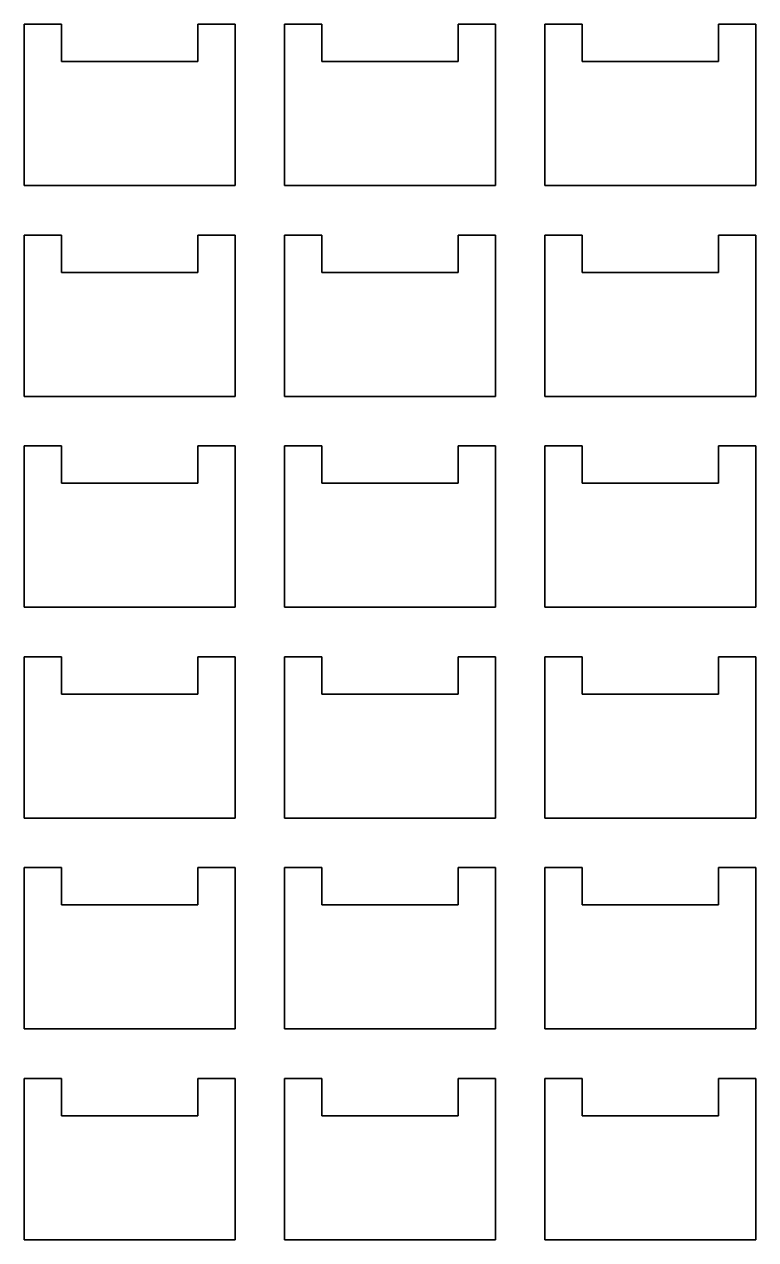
# Model space of a CAD drawing. Header units: inches. Extents: x 162 to 453, y 302 to 493.
# Drawn here: x 306.5 to 365.5, y 302.5 to 400.5 of the extents above; entities that cross this region are included whole.
import ezdxf

# ---------------------------------------------------------------- set-up
doc = ezdxf.new("R2010")
doc.units = ezdxf.units.IN
doc.header["$MEASUREMENT"] = 0

# ---------------------------------------------------------------- blocks, each defined once
blk = doc.blocks.new('block 95')
at = {"color": 7, "lineweight": 35}
blk.add_lwpolyline([(306.5, 400.5), (309.5, 400.5)], dxfattribs=at)
blk = doc.blocks.new('block 96')
at = {"color": 7, "lineweight": 35}
blk.add_lwpolyline([(306.5, 400.5), (306.5, 387.5)], dxfattribs=at)
blk = doc.blocks.new('block 97')
at = {"color": 7, "lineweight": 35}
blk.add_lwpolyline([(306.5, 387.5), (323.5, 387.5)], dxfattribs=at)
blk = doc.blocks.new('block 98')
at = {"color": 7, "lineweight": 35}
blk.add_lwpolyline([(323.5, 400.5), (323.5, 387.5)], dxfattribs=at)
blk = doc.blocks.new('block 99')
at = {"color": 7, "lineweight": 35}
blk.add_lwpolyline([(309.5, 400.5), (309.5, 397.5)], dxfattribs=at)
blk = doc.blocks.new('block 100')
at = {"color": 7, "lineweight": 35}
blk.add_lwpolyline([(309.5, 397.5), (320.5, 397.5)], dxfattribs=at)
blk = doc.blocks.new('block 101')
at = {"color": 7, "lineweight": 35}
blk.add_lwpolyline([(320.5, 397.5), (320.5, 400.5)], dxfattribs=at)
blk = doc.blocks.new('block 102')
at = {"color": 7, "lineweight": 35}
blk.add_lwpolyline([(320.5, 400.5), (323.5, 400.5)], dxfattribs=at)
blk = doc.blocks.new('block 103')
at = {"color": 7, "lineweight": 35}
blk.add_lwpolyline([(306.5, 383.5), (309.5, 383.5)], dxfattribs=at)
blk = doc.blocks.new('block 104')
at = {"color": 7, "lineweight": 35}
blk.add_lwpolyline([(306.5, 383.5), (306.5, 370.5)], dxfattribs=at)
blk = doc.blocks.new('block 105')
at = {"color": 7, "lineweight": 35}
blk.add_lwpolyline([(306.5, 370.5), (323.5, 370.5)], dxfattribs=at)
blk = doc.blocks.new('block 106')
at = {"color": 7, "lineweight": 35}
blk.add_lwpolyline([(323.5, 383.5), (323.5, 370.5)], dxfattribs=at)
blk = doc.blocks.new('block 107')
at = {"color": 7, "lineweight": 35}
blk.add_lwpolyline([(309.5, 383.5), (309.5, 380.5)], dxfattribs=at)
blk = doc.blocks.new('block 108')
at = {"color": 7, "lineweight": 35}
blk.add_lwpolyline([(309.5, 380.5), (320.5, 380.5)], dxfattribs=at)
blk = doc.blocks.new('block 109')
at = {"color": 7, "lineweight": 35}
blk.add_lwpolyline([(320.5, 380.5), (320.5, 383.5)], dxfattribs=at)
blk = doc.blocks.new('block 110')
at = {"color": 7, "lineweight": 35}
blk.add_lwpolyline([(320.5, 383.5), (323.5, 383.5)], dxfattribs=at)
blk = doc.blocks.new('block 111')
at = {"color": 7, "lineweight": 35}
blk.add_lwpolyline([(306.5, 366.5), (309.5, 366.5)], dxfattribs=at)
blk = doc.blocks.new('block 112')
at = {"color": 7, "lineweight": 35}
blk.add_lwpolyline([(306.5, 366.5), (306.5, 353.5)], dxfattribs=at)
blk = doc.blocks.new('block 113')
at = {"color": 7, "lineweight": 35}
blk.add_lwpolyline([(306.5, 353.5), (323.5, 353.5)], dxfattribs=at)
blk = doc.blocks.new('block 114')
at = {"color": 7, "lineweight": 35}
blk.add_lwpolyline([(323.5, 366.5), (323.5, 353.5)], dxfattribs=at)
blk = doc.blocks.new('block 115')
at = {"color": 7, "lineweight": 35}
blk.add_lwpolyline([(309.5, 366.5), (309.5, 363.5)], dxfattribs=at)
blk = doc.blocks.new('block 116')
at = {"color": 7, "lineweight": 35}
blk.add_lwpolyline([(309.5, 363.5), (320.5, 363.5)], dxfattribs=at)
blk = doc.blocks.new('block 117')
at = {"color": 7, "lineweight": 35}
blk.add_lwpolyline([(320.5, 363.5), (320.5, 366.5)], dxfattribs=at)
blk = doc.blocks.new('block 118')
at = {"color": 7, "lineweight": 35}
blk.add_lwpolyline([(320.5, 366.5), (323.5, 366.5)], dxfattribs=at)
blk = doc.blocks.new('block 119')
at = {"color": 7, "lineweight": 35}
blk.add_lwpolyline([(306.5, 349.5), (309.5, 349.5)], dxfattribs=at)
blk = doc.blocks.new('block 120')
at = {"color": 7, "lineweight": 35}
blk.add_lwpolyline([(306.5, 349.5), (306.5, 336.5)], dxfattribs=at)
blk = doc.blocks.new('block 121')
at = {"color": 7, "lineweight": 35}
blk.add_lwpolyline([(306.5, 336.5), (323.5, 336.5)], dxfattribs=at)
blk = doc.blocks.new('block 122')
at = {"color": 7, "lineweight": 35}
blk.add_lwpolyline([(323.5, 349.5), (323.5, 336.5)], dxfattribs=at)
blk = doc.blocks.new('block 123')
at = {"color": 7, "lineweight": 35}
blk.add_lwpolyline([(309.5, 349.5), (309.5, 346.5)], dxfattribs=at)
blk = doc.blocks.new('block 124')
at = {"color": 7, "lineweight": 35}
blk.add_lwpolyline([(309.5, 346.5), (320.5, 346.5)], dxfattribs=at)
blk = doc.blocks.new('block 125')
at = {"color": 7, "lineweight": 35}
blk.add_lwpolyline([(320.5, 346.5), (320.5, 349.5)], dxfattribs=at)
blk = doc.blocks.new('block 126')
at = {"color": 7, "lineweight": 35}
blk.add_lwpolyline([(320.5, 349.5), (323.5, 349.5)], dxfattribs=at)
blk = doc.blocks.new('block 127')
at = {"color": 7, "lineweight": 35}
blk.add_lwpolyline([(306.5, 332.5), (309.5, 332.5)], dxfattribs=at)
blk = doc.blocks.new('block 128')
at = {"color": 7, "lineweight": 35}
blk.add_lwpolyline([(306.5, 332.5), (306.5, 319.5)], dxfattribs=at)
blk = doc.blocks.new('block 129')
at = {"color": 7, "lineweight": 35}
blk.add_lwpolyline([(306.5, 319.5), (323.5, 319.5)], dxfattribs=at)
blk = doc.blocks.new('block 130')
at = {"color": 7, "lineweight": 35}
blk.add_lwpolyline([(323.5, 332.5), (323.5, 319.5)], dxfattribs=at)
blk = doc.blocks.new('block 131')
at = {"color": 7, "lineweight": 35}
blk.add_lwpolyline([(309.5, 332.5), (309.5, 329.5)], dxfattribs=at)
blk = doc.blocks.new('block 132')
at = {"color": 7, "lineweight": 35}
blk.add_lwpolyline([(309.5, 329.5), (320.5, 329.5)], dxfattribs=at)
blk = doc.blocks.new('block 133')
at = {"color": 7, "lineweight": 35}
blk.add_lwpolyline([(320.5, 329.5), (320.5, 332.5)], dxfattribs=at)
blk = doc.blocks.new('block 134')
at = {"color": 7, "lineweight": 35}
blk.add_lwpolyline([(320.5, 332.5), (323.5, 332.5)], dxfattribs=at)
blk = doc.blocks.new('block 135')
at = {"color": 7, "lineweight": 35}
blk.add_lwpolyline([(306.5, 315.5), (309.5, 315.5)], dxfattribs=at)
blk = doc.blocks.new('block 136')
at = {"color": 7, "lineweight": 35}
blk.add_lwpolyline([(306.5, 315.5), (306.5, 302.5)], dxfattribs=at)
blk = doc.blocks.new('block 137')
at = {"color": 7, "lineweight": 35}
blk.add_lwpolyline([(306.5, 302.5), (323.5, 302.5)], dxfattribs=at)
blk = doc.blocks.new('block 138')
at = {"color": 7, "lineweight": 35}
blk.add_lwpolyline([(323.5, 315.5), (323.5, 302.5)], dxfattribs=at)
blk = doc.blocks.new('block 139')
at = {"color": 7, "lineweight": 35}
blk.add_lwpolyline([(309.5, 315.5), (309.5, 312.5)], dxfattribs=at)
blk = doc.blocks.new('block 140')
at = {"color": 7, "lineweight": 35}
blk.add_lwpolyline([(309.5, 312.5), (320.5, 312.5)], dxfattribs=at)
blk = doc.blocks.new('block 141')
at = {"color": 7, "lineweight": 35}
blk.add_lwpolyline([(320.5, 312.5), (320.5, 315.5)], dxfattribs=at)
blk = doc.blocks.new('block 142')
at = {"color": 7, "lineweight": 35}
blk.add_lwpolyline([(320.5, 315.5), (323.5, 315.5)], dxfattribs=at)
blk = doc.blocks.new('block 167')
at = {"color": 7, "lineweight": 35}
blk.add_lwpolyline([(327.5, 400.5), (330.5, 400.5)], dxfattribs=at)
blk = doc.blocks.new('block 168')
at = {"color": 7, "lineweight": 35}
blk.add_lwpolyline([(327.5, 400.5), (327.5, 387.5)], dxfattribs=at)
blk = doc.blocks.new('block 169')
at = {"color": 7, "lineweight": 35}
blk.add_lwpolyline([(327.5, 387.5), (344.5, 387.5)], dxfattribs=at)
blk = doc.blocks.new('block 170')
at = {"color": 7, "lineweight": 35}
blk.add_lwpolyline([(344.5, 400.5), (344.5, 387.5)], dxfattribs=at)
blk = doc.blocks.new('block 171')
at = {"color": 7, "lineweight": 35}
blk.add_lwpolyline([(330.5, 400.5), (330.5, 397.5)], dxfattribs=at)
blk = doc.blocks.new('block 172')
at = {"color": 7, "lineweight": 35}
blk.add_lwpolyline([(330.5, 397.5), (341.5, 397.5)], dxfattribs=at)
blk = doc.blocks.new('block 173')
at = {"color": 7, "lineweight": 35}
blk.add_lwpolyline([(341.5, 397.5), (341.5, 400.5)], dxfattribs=at)
blk = doc.blocks.new('block 174')
at = {"color": 7, "lineweight": 35}
blk.add_lwpolyline([(341.5, 400.5), (344.5, 400.5)], dxfattribs=at)
blk = doc.blocks.new('block 175')
at = {"color": 7, "lineweight": 35}
blk.add_lwpolyline([(327.5, 383.5), (330.5, 383.5)], dxfattribs=at)
blk = doc.blocks.new('block 176')
at = {"color": 7, "lineweight": 35}
blk.add_lwpolyline([(327.5, 383.5), (327.5, 370.5)], dxfattribs=at)
blk = doc.blocks.new('block 177')
at = {"color": 7, "lineweight": 35}
blk.add_lwpolyline([(327.5, 370.5), (344.5, 370.5)], dxfattribs=at)
blk = doc.blocks.new('block 178')
at = {"color": 7, "lineweight": 35}
blk.add_lwpolyline([(344.5, 383.5), (344.5, 370.5)], dxfattribs=at)
blk = doc.blocks.new('block 179')
at = {"color": 7, "lineweight": 35}
blk.add_lwpolyline([(330.5, 383.5), (330.5, 380.5)], dxfattribs=at)
blk = doc.blocks.new('block 180')
at = {"color": 7, "lineweight": 35}
blk.add_lwpolyline([(330.5, 380.5), (341.5, 380.5)], dxfattribs=at)
blk = doc.blocks.new('block 181')
at = {"color": 7, "lineweight": 35}
blk.add_lwpolyline([(341.5, 380.5), (341.5, 383.5)], dxfattribs=at)
blk = doc.blocks.new('block 182')
at = {"color": 7, "lineweight": 35}
blk.add_lwpolyline([(341.5, 383.5), (344.5, 383.5)], dxfattribs=at)
blk = doc.blocks.new('block 183')
at = {"color": 7, "lineweight": 35}
blk.add_lwpolyline([(327.5, 366.5), (330.5, 366.5)], dxfattribs=at)
blk = doc.blocks.new('block 184')
at = {"color": 7, "lineweight": 35}
blk.add_lwpolyline([(327.5, 366.5), (327.5, 353.5)], dxfattribs=at)
blk = doc.blocks.new('block 185')
at = {"color": 7, "lineweight": 35}
blk.add_lwpolyline([(327.5, 353.5), (344.5, 353.5)], dxfattribs=at)
blk = doc.blocks.new('block 186')
at = {"color": 7, "lineweight": 35}
blk.add_lwpolyline([(344.5, 366.5), (344.5, 353.5)], dxfattribs=at)
blk = doc.blocks.new('block 187')
at = {"color": 7, "lineweight": 35}
blk.add_lwpolyline([(330.5, 366.5), (330.5, 363.5)], dxfattribs=at)
blk = doc.blocks.new('block 188')
at = {"color": 7, "lineweight": 35}
blk.add_lwpolyline([(330.5, 363.5), (341.5, 363.5)], dxfattribs=at)
blk = doc.blocks.new('block 189')
at = {"color": 7, "lineweight": 35}
blk.add_lwpolyline([(341.5, 363.5), (341.5, 366.5)], dxfattribs=at)
blk = doc.blocks.new('block 190')
at = {"color": 7, "lineweight": 35}
blk.add_lwpolyline([(341.5, 366.5), (344.5, 366.5)], dxfattribs=at)
blk = doc.blocks.new('block 191')
at = {"color": 7, "lineweight": 35}
blk.add_lwpolyline([(327.5, 349.5), (330.5, 349.5)], dxfattribs=at)
blk = doc.blocks.new('block 192')
at = {"color": 7, "lineweight": 35}
blk.add_lwpolyline([(327.5, 349.5), (327.5, 336.5)], dxfattribs=at)
blk = doc.blocks.new('block 193')
at = {"color": 7, "lineweight": 35}
blk.add_lwpolyline([(327.5, 336.5), (344.5, 336.5)], dxfattribs=at)
blk = doc.blocks.new('block 194')
at = {"color": 7, "lineweight": 35}
blk.add_lwpolyline([(344.5, 349.5), (344.5, 336.5)], dxfattribs=at)
blk = doc.blocks.new('block 195')
at = {"color": 7, "lineweight": 35}
blk.add_lwpolyline([(330.5, 349.5), (330.5, 346.5)], dxfattribs=at)
blk = doc.blocks.new('block 196')
at = {"color": 7, "lineweight": 35}
blk.add_lwpolyline([(330.5, 346.5), (341.5, 346.5)], dxfattribs=at)
blk = doc.blocks.new('block 197')
at = {"color": 7, "lineweight": 35}
blk.add_lwpolyline([(341.5, 346.5), (341.5, 349.5)], dxfattribs=at)
blk = doc.blocks.new('block 198')
at = {"color": 7, "lineweight": 35}
blk.add_lwpolyline([(341.5, 349.5), (344.5, 349.5)], dxfattribs=at)
blk = doc.blocks.new('block 199')
at = {"color": 7, "lineweight": 35}
blk.add_lwpolyline([(327.5, 332.5), (330.5, 332.5)], dxfattribs=at)
blk = doc.blocks.new('block 200')
at = {"color": 7, "lineweight": 35}
blk.add_lwpolyline([(327.5, 332.5), (327.5, 319.5)], dxfattribs=at)
blk = doc.blocks.new('block 201')
at = {"color": 7, "lineweight": 35}
blk.add_lwpolyline([(327.5, 319.5), (344.5, 319.5)], dxfattribs=at)
blk = doc.blocks.new('block 202')
at = {"color": 7, "lineweight": 35}
blk.add_lwpolyline([(344.5, 332.5), (344.5, 319.5)], dxfattribs=at)
blk = doc.blocks.new('block 203')
at = {"color": 7, "lineweight": 35}
blk.add_lwpolyline([(330.5, 332.5), (330.5, 329.5)], dxfattribs=at)
blk = doc.blocks.new('block 204')
at = {"color": 7, "lineweight": 35}
blk.add_lwpolyline([(330.5, 329.5), (341.5, 329.5)], dxfattribs=at)
blk = doc.blocks.new('block 205')
at = {"color": 7, "lineweight": 35}
blk.add_lwpolyline([(341.5, 329.5), (341.5, 332.5)], dxfattribs=at)
blk = doc.blocks.new('block 206')
at = {"color": 7, "lineweight": 35}
blk.add_lwpolyline([(341.5, 332.5), (344.5, 332.5)], dxfattribs=at)
blk = doc.blocks.new('block 207')
at = {"color": 7, "lineweight": 35}
blk.add_lwpolyline([(327.5, 315.5), (330.5, 315.5)], dxfattribs=at)
blk = doc.blocks.new('block 208')
at = {"color": 7, "lineweight": 35}
blk.add_lwpolyline([(327.5, 315.5), (327.5, 302.5)], dxfattribs=at)
blk = doc.blocks.new('block 209')
at = {"color": 7, "lineweight": 35}
blk.add_lwpolyline([(327.5, 302.5), (344.5, 302.5)], dxfattribs=at)
blk = doc.blocks.new('block 210')
at = {"color": 7, "lineweight": 35}
blk.add_lwpolyline([(344.5, 315.5), (344.5, 302.5)], dxfattribs=at)
blk = doc.blocks.new('block 211')
at = {"color": 7, "lineweight": 35}
blk.add_lwpolyline([(330.5, 315.5), (330.5, 312.5)], dxfattribs=at)
blk = doc.blocks.new('block 212')
at = {"color": 7, "lineweight": 35}
blk.add_lwpolyline([(330.5, 312.5), (341.5, 312.5)], dxfattribs=at)
blk = doc.blocks.new('block 213')
at = {"color": 7, "lineweight": 35}
blk.add_lwpolyline([(341.5, 312.5), (341.5, 315.5)], dxfattribs=at)
blk = doc.blocks.new('block 214')
at = {"color": 7, "lineweight": 35}
blk.add_lwpolyline([(341.5, 315.5), (344.5, 315.5)], dxfattribs=at)
blk = doc.blocks.new('block 239')
at = {"color": 7, "lineweight": 35}
blk.add_lwpolyline([(348.5, 400.5), (351.5, 400.5)], dxfattribs=at)
blk = doc.blocks.new('block 240')
at = {"color": 7, "lineweight": 35}
blk.add_lwpolyline([(348.5, 400.5), (348.5, 387.5)], dxfattribs=at)
blk = doc.blocks.new('block 241')
at = {"color": 7, "lineweight": 35}
blk.add_lwpolyline([(348.5, 387.5), (365.5, 387.5)], dxfattribs=at)
blk = doc.blocks.new('block 242')
at = {"color": 7, "lineweight": 35}
blk.add_lwpolyline([(365.5, 400.5), (365.5, 387.5)], dxfattribs=at)
blk = doc.blocks.new('block 243')
at = {"color": 7, "lineweight": 35}
blk.add_lwpolyline([(351.5, 400.5), (351.5, 397.5)], dxfattribs=at)
blk = doc.blocks.new('block 244')
at = {"color": 7, "lineweight": 35}
blk.add_lwpolyline([(351.5, 397.5), (362.5, 397.5)], dxfattribs=at)
blk = doc.blocks.new('block 245')
at = {"color": 7, "lineweight": 35}
blk.add_lwpolyline([(362.5, 397.5), (362.5, 400.5)], dxfattribs=at)
blk = doc.blocks.new('block 246')
at = {"color": 7, "lineweight": 35}
blk.add_lwpolyline([(362.5, 400.5), (365.5, 400.5)], dxfattribs=at)
blk = doc.blocks.new('block 247')
at = {"color": 7, "lineweight": 35}
blk.add_lwpolyline([(348.5, 383.5), (351.5, 383.5)], dxfattribs=at)
blk = doc.blocks.new('block 248')
at = {"color": 7, "lineweight": 35}
blk.add_lwpolyline([(348.5, 383.5), (348.5, 370.5)], dxfattribs=at)
blk = doc.blocks.new('block 249')
at = {"color": 7, "lineweight": 35}
blk.add_lwpolyline([(348.5, 370.5), (365.5, 370.5)], dxfattribs=at)
blk = doc.blocks.new('block 250')
at = {"color": 7, "lineweight": 35}
blk.add_lwpolyline([(365.5, 383.5), (365.5, 370.5)], dxfattribs=at)
blk = doc.blocks.new('block 251')
at = {"color": 7, "lineweight": 35}
blk.add_lwpolyline([(351.5, 383.5), (351.5, 380.5)], dxfattribs=at)
blk = doc.blocks.new('block 252')
at = {"color": 7, "lineweight": 35}
blk.add_lwpolyline([(351.5, 380.5), (362.5, 380.5)], dxfattribs=at)
blk = doc.blocks.new('block 253')
at = {"color": 7, "lineweight": 35}
blk.add_lwpolyline([(362.5, 380.5), (362.5, 383.5)], dxfattribs=at)
blk = doc.blocks.new('block 254')
at = {"color": 7, "lineweight": 35}
blk.add_lwpolyline([(362.5, 383.5), (365.5, 383.5)], dxfattribs=at)
blk = doc.blocks.new('block 255')
at = {"color": 7, "lineweight": 35}
blk.add_lwpolyline([(348.5, 366.5), (351.5, 366.5)], dxfattribs=at)
blk = doc.blocks.new('block 256')
at = {"color": 7, "lineweight": 35}
blk.add_lwpolyline([(348.5, 366.5), (348.5, 353.5)], dxfattribs=at)
blk = doc.blocks.new('block 257')
at = {"color": 7, "lineweight": 35}
blk.add_lwpolyline([(348.5, 353.5), (365.5, 353.5)], dxfattribs=at)
blk = doc.blocks.new('block 258')
at = {"color": 7, "lineweight": 35}
blk.add_lwpolyline([(365.5, 366.5), (365.5, 353.5)], dxfattribs=at)
blk = doc.blocks.new('block 259')
at = {"color": 7, "lineweight": 35}
blk.add_lwpolyline([(351.5, 366.5), (351.5, 363.5)], dxfattribs=at)
blk = doc.blocks.new('block 260')
at = {"color": 7, "lineweight": 35}
blk.add_lwpolyline([(351.5, 363.5), (362.5, 363.5)], dxfattribs=at)
blk = doc.blocks.new('block 261')
at = {"color": 7, "lineweight": 35}
blk.add_lwpolyline([(362.5, 363.5), (362.5, 366.5)], dxfattribs=at)
blk = doc.blocks.new('block 262')
at = {"color": 7, "lineweight": 35}
blk.add_lwpolyline([(362.5, 366.5), (365.5, 366.5)], dxfattribs=at)
blk = doc.blocks.new('block 263')
at = {"color": 7, "lineweight": 35}
blk.add_lwpolyline([(348.5, 349.5), (351.5, 349.5)], dxfattribs=at)
blk = doc.blocks.new('block 264')
at = {"color": 7, "lineweight": 35}
blk.add_lwpolyline([(348.5, 349.5), (348.5, 336.5)], dxfattribs=at)
blk = doc.blocks.new('block 265')
at = {"color": 7, "lineweight": 35}
blk.add_lwpolyline([(348.5, 336.5), (365.5, 336.5)], dxfattribs=at)
blk = doc.blocks.new('block 266')
at = {"color": 7, "lineweight": 35}
blk.add_lwpolyline([(365.5, 349.5), (365.5, 336.5)], dxfattribs=at)
blk = doc.blocks.new('block 267')
at = {"color": 7, "lineweight": 35}
blk.add_lwpolyline([(351.5, 349.5), (351.5, 346.5)], dxfattribs=at)
blk = doc.blocks.new('block 268')
at = {"color": 7, "lineweight": 35}
blk.add_lwpolyline([(351.5, 346.5), (362.5, 346.5)], dxfattribs=at)
blk = doc.blocks.new('block 269')
at = {"color": 7, "lineweight": 35}
blk.add_lwpolyline([(362.5, 346.5), (362.5, 349.5)], dxfattribs=at)
blk = doc.blocks.new('block 270')
at = {"color": 7, "lineweight": 35}
blk.add_lwpolyline([(362.5, 349.5), (365.5, 349.5)], dxfattribs=at)
blk = doc.blocks.new('block 271')
at = {"color": 7, "lineweight": 35}
blk.add_lwpolyline([(348.5, 332.5), (351.5, 332.5)], dxfattribs=at)
blk = doc.blocks.new('block 272')
at = {"color": 7, "lineweight": 35}
blk.add_lwpolyline([(348.5, 332.5), (348.5, 319.5)], dxfattribs=at)
blk = doc.blocks.new('block 273')
at = {"color": 7, "lineweight": 35}
blk.add_lwpolyline([(348.5, 319.5), (365.5, 319.5)], dxfattribs=at)
blk = doc.blocks.new('block 274')
at = {"color": 7, "lineweight": 35}
blk.add_lwpolyline([(365.5, 332.5), (365.5, 319.5)], dxfattribs=at)
blk = doc.blocks.new('block 275')
at = {"color": 7, "lineweight": 35}
blk.add_lwpolyline([(351.5, 332.5), (351.5, 329.5)], dxfattribs=at)
blk = doc.blocks.new('block 276')
at = {"color": 7, "lineweight": 35}
blk.add_lwpolyline([(351.5, 329.5), (362.5, 329.5)], dxfattribs=at)
blk = doc.blocks.new('block 277')
at = {"color": 7, "lineweight": 35}
blk.add_lwpolyline([(362.5, 329.5), (362.5, 332.5)], dxfattribs=at)
blk = doc.blocks.new('block 278')
at = {"color": 7, "lineweight": 35}
blk.add_lwpolyline([(362.5, 332.5), (365.5, 332.5)], dxfattribs=at)
blk = doc.blocks.new('block 279')
at = {"color": 7, "lineweight": 35}
blk.add_lwpolyline([(348.5, 315.5), (351.5, 315.5)], dxfattribs=at)
blk = doc.blocks.new('block 280')
at = {"color": 7, "lineweight": 35}
blk.add_lwpolyline([(348.5, 315.5), (348.5, 302.5)], dxfattribs=at)
blk = doc.blocks.new('block 281')
at = {"color": 7, "lineweight": 35}
blk.add_lwpolyline([(348.5, 302.5), (365.5, 302.5)], dxfattribs=at)
blk = doc.blocks.new('block 282')
at = {"color": 7, "lineweight": 35}
blk.add_lwpolyline([(365.5, 315.5), (365.5, 302.5)], dxfattribs=at)
blk = doc.blocks.new('block 283')
at = {"color": 7, "lineweight": 35}
blk.add_lwpolyline([(351.5, 315.5), (351.5, 312.5)], dxfattribs=at)
blk = doc.blocks.new('block 284')
at = {"color": 7, "lineweight": 35}
blk.add_lwpolyline([(351.5, 312.5), (362.5, 312.5)], dxfattribs=at)
blk = doc.blocks.new('block 285')
at = {"color": 7, "lineweight": 35}
blk.add_lwpolyline([(362.5, 312.5), (362.5, 315.5)], dxfattribs=at)
blk = doc.blocks.new('block 286')
at = {"color": 7, "lineweight": 35}
blk.add_lwpolyline([(362.5, 315.5), (365.5, 315.5)], dxfattribs=at)

msp = doc.modelspace()

# ---------------------------------------------------------------- block references
for name in ['block 95', 'block 96', 'block 99', 'block 101', 'block 102', 'block 98', 'block 167', 'block 168', 'block 171', 'block 173', 'block 174', 'block 170', 'block 239', 'block 240', 'block 243', 'block 245', 'block 246', 'block 242', 'block 100', 'block 172', 'block 244', 'block 97', 'block 169', 'block 241', 'block 103', 'block 104', 'block 107', 'block 109', 'block 110', 'block 106', 'block 175', 'block 176', 'block 179', 'block 181', 'block 182', 'block 178', 'block 247', 'block 248', 'block 251', 'block 253', 'block 254', 'block 250', 'block 108', 'block 180', 'block 252', 'block 105', 'block 177', 'block 249', 'block 111', 'block 112', 'block 115', 'block 117', 'block 118', 'block 114', 'block 183', 'block 184', 'block 187', 'block 189', 'block 190', 'block 186', 'block 255', 'block 256', 'block 259', 'block 261', 'block 262', 'block 258', 'block 116', 'block 188', 'block 260', 'block 113', 'block 185', 'block 257', 'block 119', 'block 120', 'block 123', 'block 125', 'block 126', 'block 122', 'block 191', 'block 192', 'block 195', 'block 197', 'block 198', 'block 194', 'block 263', 'block 264', 'block 267', 'block 269', 'block 270', 'block 266', 'block 124', 'block 196', 'block 268', 'block 121', 'block 193', 'block 265', 'block 127', 'block 128', 'block 131', 'block 133', 'block 134', 'block 130', 'block 199', 'block 200', 'block 203', 'block 205', 'block 206', 'block 202', 'block 271', 'block 272', 'block 275', 'block 277', 'block 278', 'block 274', 'block 132', 'block 204', 'block 276', 'block 129', 'block 201', 'block 273', 'block 135', 'block 136', 'block 139', 'block 141', 'block 142', 'block 138', 'block 207', 'block 208', 'block 211', 'block 213', 'block 214', 'block 210', 'block 279', 'block 280', 'block 283', 'block 285', 'block 286', 'block 282', 'block 140', 'block 212', 'block 284', 'block 137', 'block 209', 'block 281']:
    msp.add_blockref(name, (0, 0))

doc.saveas('drawing.dxf')
